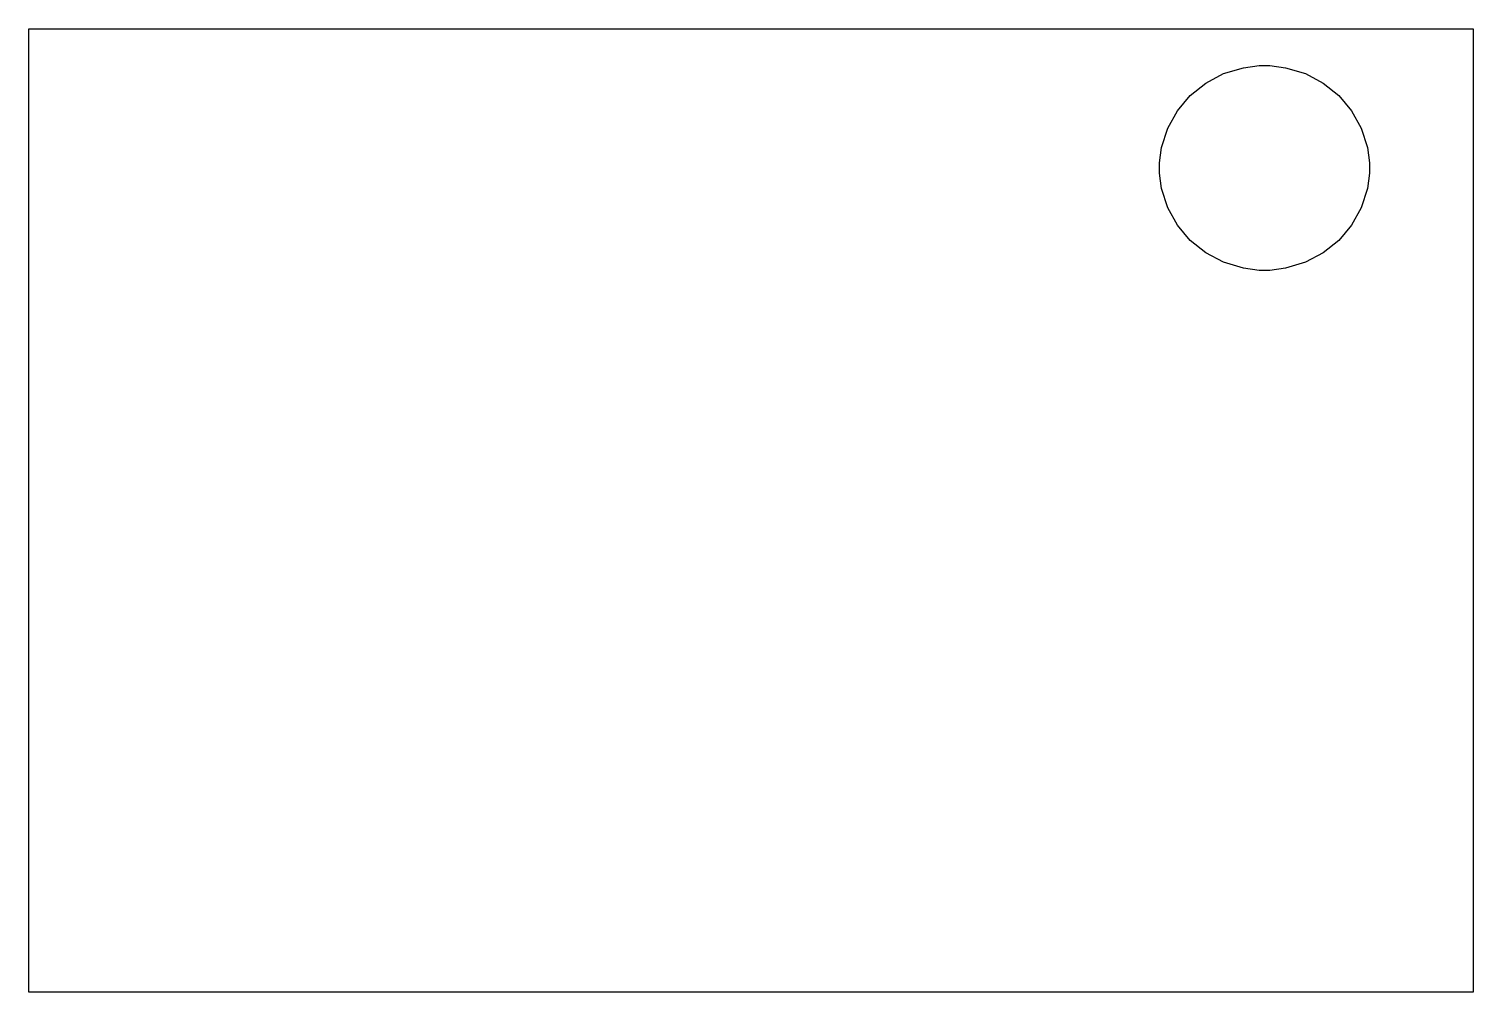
# Model space of a CAD drawing. Extents: x 0 to 270, y 0 to 180.
import ezdxf

# ---------------------------------------------------------------- set-up
doc = ezdxf.new("R2010")
doc.units = 0
doc.layers.get('0').update_dxf_attribs({"linetype": 'CONTINUOUS'})

msp = doc.modelspace()

# ---------------------------------------------------------------- linework, layer by layer
at = {"color": 9}
for p, q in [((0.373447, 0.327973), (0.373447, 180.327)), ((0.373447, 180.327), (270.374, 180.327)), ((270.374, 180.327), (270.374, 0.327973)), ((223.736, 171.965), (227.419, 173.08)), ((227.419, 173.08), (230.386, 173.469)), ((230.386, 173.469), (231.375, 173.469)), ((231.375, 173.469), (232.363, 173.469)), ((232.363, 173.469), (235.33, 173.08)), ((235.33, 173.08), (239.014, 171.965)), ((217.497, 167.866), (220.402, 170.202)), ((220.402, 170.202), (223.736, 171.965)), ((239.014, 171.965), (242.347, 170.202)), ((242.347, 170.202), (245.251, 167.866)), ((215.101, 165.034), (217.497, 167.866)), ((245.251, 167.866), (247.647, 165.034)), ((213.291, 161.785), (215.101, 165.034)), ((247.647, 165.034), (249.457, 161.785)), ((212.147, 158.193), (213.291, 161.785)), ((249.457, 161.785), (250.6, 158.193)), ((211.749, 155.301), (212.147, 158.193)), ((250.6, 158.193), (251, 155.301)), ((211.749, 154.336), (211.749, 155.301)), ((211.749, 153.373), (211.749, 154.336)), ((251, 155.301), (251, 154.336)), ((251, 154.336), (251, 153.373)), ((212.147, 150.482), (211.749, 153.373)), ((251, 153.373), (250.6, 150.482)), ((213.291, 146.891), (212.147, 150.482)), ((250.6, 150.482), (249.457, 146.891)), ((215.101, 143.641), (213.291, 146.891)), ((249.457, 146.891), (247.647, 143.641)), ((217.497, 140.809), (215.101, 143.641)), ((247.647, 143.641), (245.251, 140.809)), ((220.402, 138.473), (217.497, 140.809)), ((245.251, 140.809), (242.347, 138.473)), ((223.736, 136.71), (220.402, 138.473)), ((242.347, 138.473), (239.014, 136.71)), ((227.419, 135.595), (223.736, 136.71)), ((230.386, 135.205), (227.419, 135.595)), ((231.375, 135.205), (230.386, 135.205)), ((232.363, 135.205), (231.375, 135.205)), ((235.33, 135.595), (232.363, 135.205)), ((239.014, 136.71), (235.33, 135.595)), ((270.374, 0.327973), (0.373447, 0.327973))]:
    msp.add_line(p, q, dxfattribs=at)

doc.saveas('drawing.dxf')
